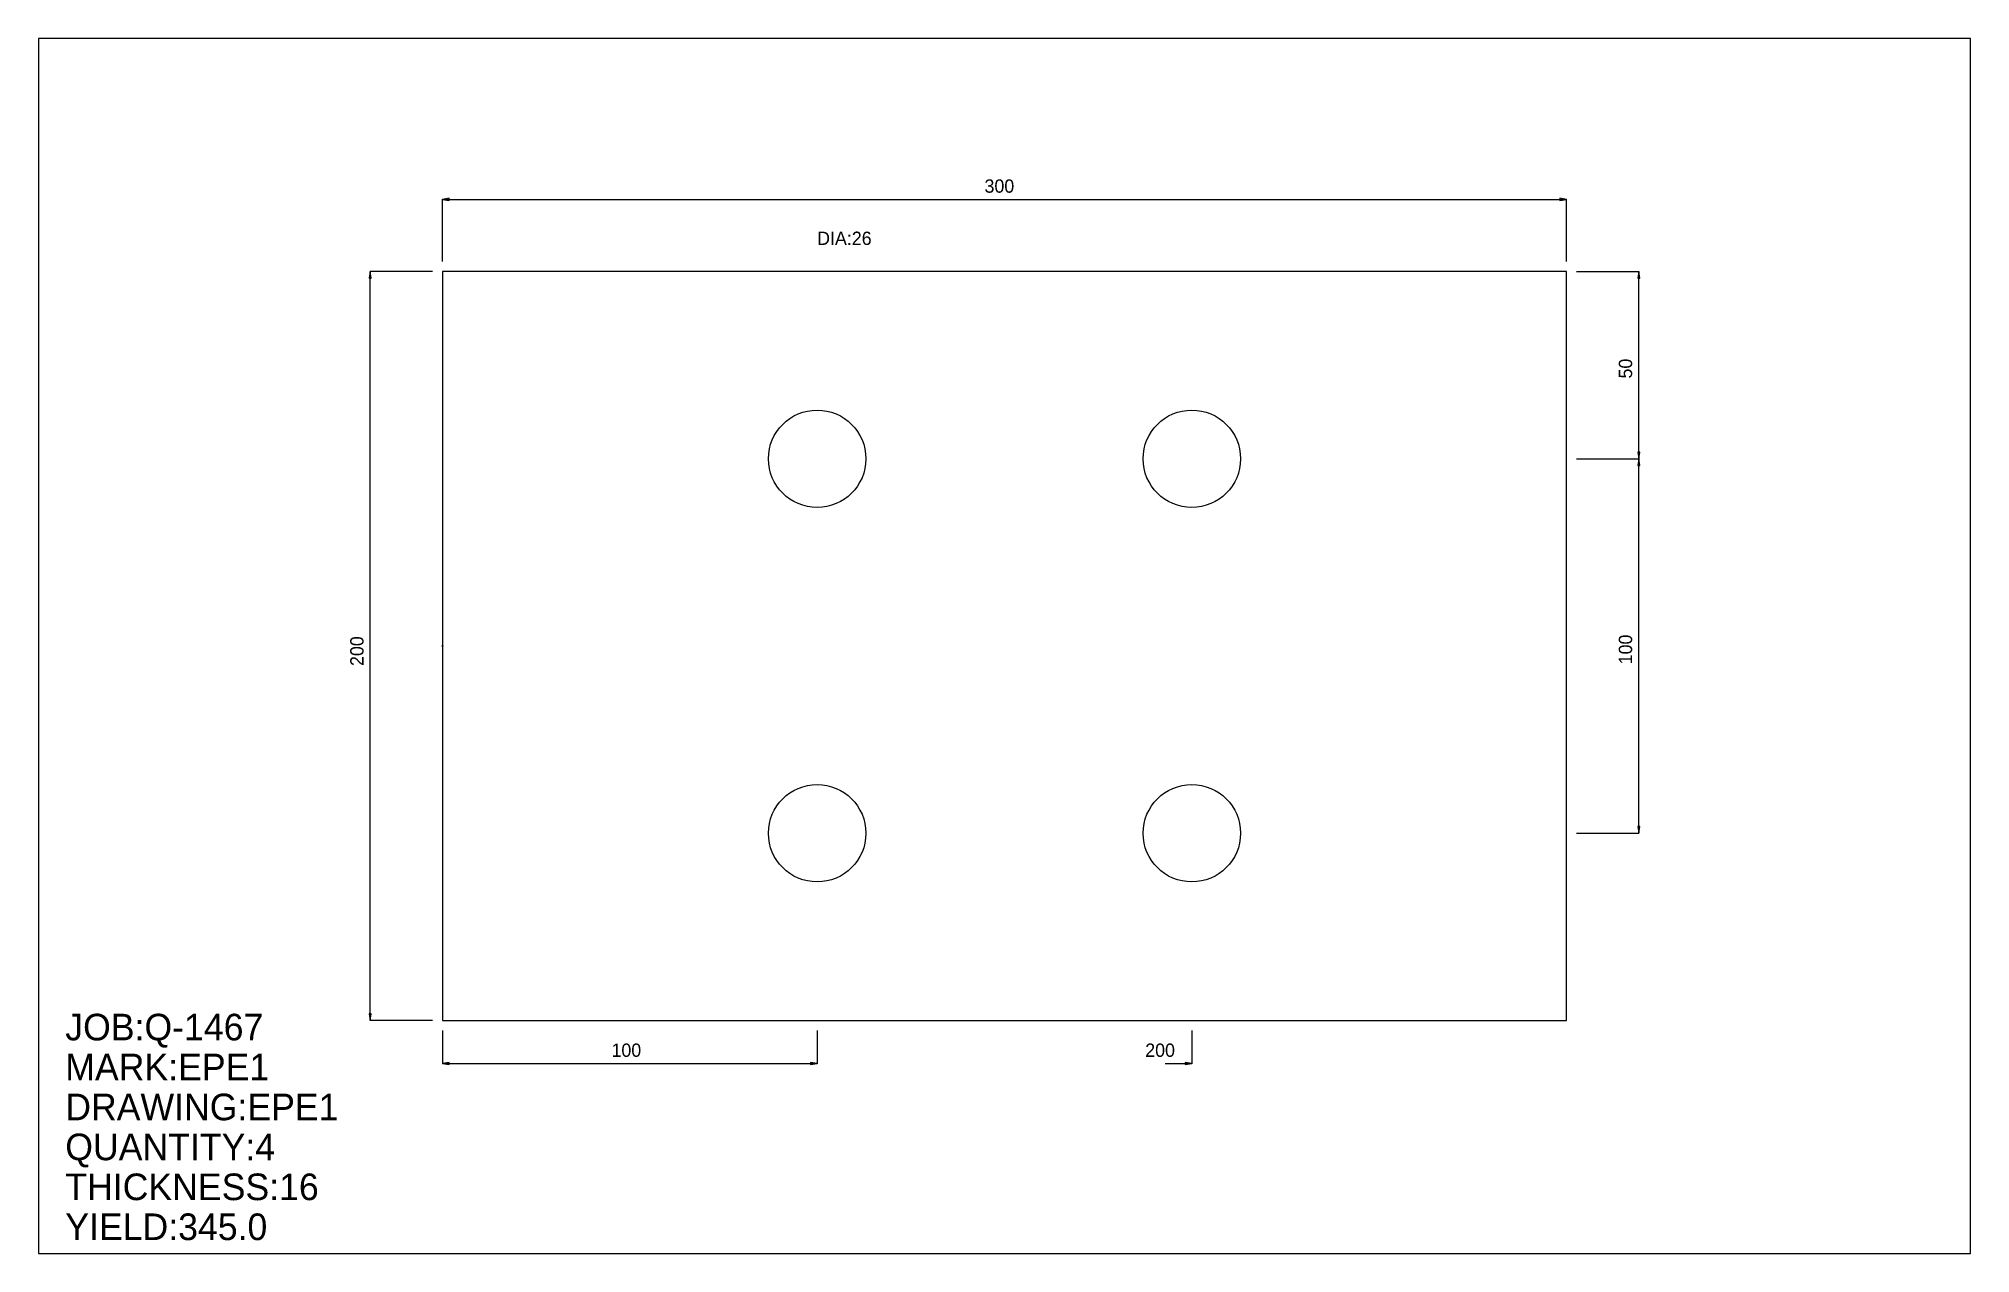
# Model space of a CAD drawing. Extents: x 0 to 516, y 0 to 324.
import ezdxf

# ---------------------------------------------------------------- set-up
doc = ezdxf.new("R2010")
doc.units = 0
doc.header["$LTSCALE"] = 0.125
for name, color, linetype in [('2', 7, 'CONTINUOUS'), ('3', 1, 'CONTINUOUS'), ('4', 1, 'CONTINUOUS'), ('5', 7, 'CONTINUOUS'), ('6', 6, 'CONTINUOUS')]:
    doc.layers.add(name, color=color, linetype=linetype)

# ---------------------------------------------------------------- blocks, each defined once
blk = doc.blocks.new('ARROW')
at = {"layer": '2', "linetype": 'CONTINUOUS'}
for p, q in [((0, 0), (-1, 0.166667)), ((-1, 0.166667), (-1, -0.166667)), ((-1, -0.166667), (0, 0))]:
    blk.add_line(p, q, dxfattribs=at)
blk = doc.blocks.new('PLATE')
at = {"layer": '3', "linetype": 'CONTINUOUS'}
for p, q in [((0, 0), (0, -200)), ((300, 0), (0, 0)), ((300, -200), (300, 0)), ((0, -200), (300, -200))]:
    blk.add_line(p, q, dxfattribs=at)
at = {"layer": '4', "linetype": 'CONTINUOUS'}
for centre in [(100, -50), (200, -50), (100, -150), (200, -150)]:
    blk.add_circle(centre, 13, dxfattribs=at)
at = {"layer": '5', "linetype": 'CONTINUOUS'}
for p, q in [((-0.1, -100), (0.1, -100)), ((0, -100.1), (0, -99.900002))]:
    blk.add_line(p, q, dxfattribs=at)
blk.add_circle((0, -100), 0.1, dxfattribs=at)
at = {"layer": '6', "linetype": 'CONTINUOUS'}
for p, q in [((0, 2.666667), (0, 19.333332)), ((0, 19.283333), (300, 19.283333)), ((300, 2.666667), (300, 19.333332)), ((-2.666651, 0), (-19.333317, 0.000001)), ((-19.283333, -200), (-19.283318, 0.000001)), ((302.66666, 0), (319.33331, -0.000001)), ((319.28333, -50), (319.28333, -0.000001)), ((302.66666, -50), (319.33331, -50)), ((302.66666, -50), (319.33331, -50)), ((319.28333, -150), (319.28333, -50)), ((302.66666, -150), (319.33331, -150)), ((-2.666667, -200), (-19.333332, -200)), ((0, -202.66667), (0, -211.55556)), ((100, -202.66667), (100, -211.55556)), ((200, -202.66667), (200, -211.55556)), ((0, -211.50555), (100, -211.50555)), ((192.88889, -211.50555), (200, -211.50555))]:
    blk.add_line(p, q, dxfattribs=at)
at = {"layer": '6', "xscale": 1.777778, "yscale": 1.777778, "zscale": 1.777778}
for p, rotation in [((0, 19.283333), 180), ((-19.283318, 0.000001), 90), ((319.28333, -0.000001), 90), ((319.28333, -50), 270), ((319.28333, -50), 90), ((319.28333, -150), 270), ((-19.283333, -200), 270), ((0, -211.50555), 180)]:
    blk.add_blockref('ARROW', p, dxfattribs=dict(at, rotation=rotation))
for p in [(300, 19.283333), (100, -211.50555), (200, -211.50555)]:
    blk.add_blockref('ARROW', p, dxfattribs=at)
at = {"layer": '5'}
blk.add_text('ZERO', height=0.015, dxfattribs=at).set_placement((0, -100))
at = {"layer": '6'}
for s, p in [('300', (144.66667, 21.061111)), ('DIA:26', (100, 7.111111)), ('100', (45.111111, -209.72778)), ('200', (187.55556, -209.72778))]:
    blk.add_text(s, height=3.556, dxfattribs=at).set_placement(p)
for s, p in [('50', (317.50555, -28.555555)), ('200', (-21.061104, -105.33334)), ('100', (317.50555, -104.88889))]:
    blk.add_text(s, height=3.556, rotation=90, dxfattribs=at).set_placement(p)

msp = doc.modelspace()

# ---------------------------------------------------------------- linework, layer by layer
at = {"layer": '5', "linetype": 'CONTINUOUS'}
for p, q in [((515.5556, 324.44443), (0, 324.44443)), ((0, 324.44443), (0, 0)), ((515.5556, 0), (515.5556, 324.44443)), ((0, 0), (515.5556, 0))]:
    msp.add_line(p, q, dxfattribs=at)

# ---------------------------------------------------------------- block references
at = {"layer": '2'}
msp.add_blockref('PLATE', (107.7778, 262.22223), dxfattribs=at)

# ---------------------------------------------------------------- texts
at = {"layer": '5'}
for s, p in [('JOB:Q-1467', (7.111111, 56.888885)), ('MARK:EPE1', (7.111111, 46.222221)), ('DRAWING:EPE1', (7.111111, 35.555553)), ('QUANTITY:4', (7.111111, 24.888887)), ('THICKNESS:16', (7.111111, 14.222221)), ('YIELD:345.0', (7.111111, 3.555555))]:
    msp.add_text(s, height=7.111, dxfattribs=at).set_placement(p)

doc.saveas('drawing.dxf')
